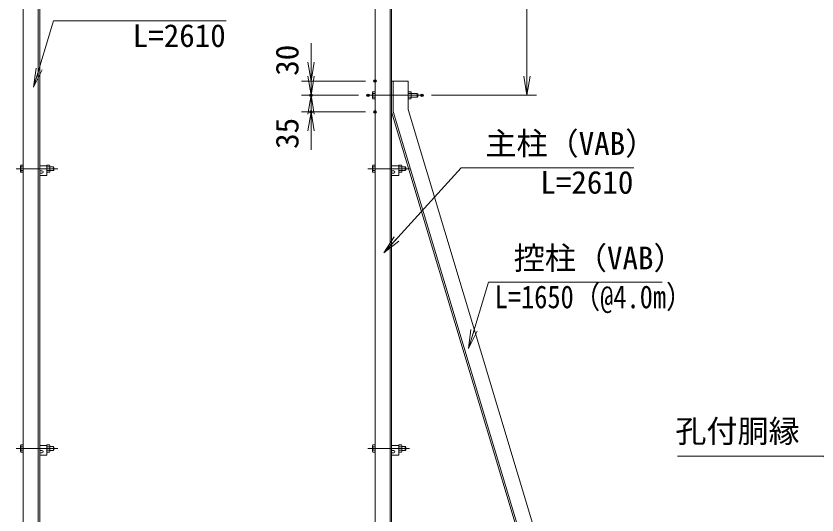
# Model space of a CAD drawing. Units: millimetres at full size. Extents: x -4200 to 4200, y -2970 to 2970.
# Drawn here: x -76 to 1614, y 468 to 1520 of the extents above; entities that cross this region are included whole.
import ezdxf
from ezdxf.enums import TextEntityAlignment as Align

# ---------------------------------------------------------------- set-up
doc = ezdxf.new("R2010")
doc.units = ezdxf.units.MM
doc.header["$LTSCALE"] = 10
doc.header["$PDMODE"] = 32
doc.header["$PDSIZE"] = 5
doc.linetypes.add('USER1', pattern=[50.8, 31.75, -6.35, 6.35, -6.35])
for name, color, linetype, lineweight in [('0-0_D-STR1', 1, 'Continuous', 18), ('0-1_D-BMK', 2, 'USER1', 13), ('0-2_D-STR-DIM', 7, 'Continuous', 13), ('0-3_D-STR3', 3, 'Continuous', 13), ('0-7_0', 7, 'Continuous', 18), ('0-B_D-STR-TXT', 7, 'Continuous', 13)]:
    doc.layers.add(name, color=color, linetype=linetype, lineweight=lineweight)
doc.layers.add('0-8_Defpoints', color=7, linetype='Continuous')
doc.styles.add('ＭＳ ゴシック', font='')
doc.styles.get('ＭＳ ゴシック').set_extended_font_data('MS Gothic')

# ---------------------------------------------------------------- blocks, each defined once
blk = doc.blocks.new('_Open')
at = {"layer": '0-7_0'}
blk.add_line((-10, 1.667), (0, 0), dxfattribs=at)
blk.add_lwpolyline([(-10, -1.667), (0, 0), (-10, 0)], dxfattribs=at)

msp = doc.modelspace()

# ---------------------------------------------------------------- linework, layer by layer
at = {"layer": '0-0_D-STR1'}
for p, q in [((-60.76, -311.84), (-60.76, 1855.92)), ((-28.76, -311.84), (-28.76, 1848.83)), ((-25.76, -311.84), (-25.76, 1848.16)), ((681.86, -311.84), (681.86, 1855.92)), ((713.86, -311.84), (713.86, 1848.83)), ((716.86, -311.84), (716.86, 1848.16)), ((716.86, 1318.16), (716.86, 1383.16)), ((751.86, 1383.16), (716.86, 1383.16)), ((719.86, 1318.6), (719.86, 1383.16)), ((751.86, 1323.31), (751.86, 1383.16)), ((1119.86, -11.4), (719.86, 1318.6)), ((1151.86, -6.69), (751.86, 1323.31)), ((1116.86, -11.84), (716.86, 1318.16))]:
    msp.add_line(p, q, dxfattribs=at)
at = {"layer": '0-1_D-BMK'}
for p, q in [((781.2, 1353.16), (666.86, 1353.16)), ((12.24, 1198.16), (-75.76, 1198.16)), ((754.86, 1198.16), (666.86, 1198.16)), ((12.24, 608.16), (-75.76, 608.16)), ((754.86, 608.16), (666.86, 608.16))]:
    msp.add_line(p, q, dxfattribs=at)
at = {"layer": '0-2_D-STR-DIM'}
for p, q in [((1002.18, 1353.16), (1002.18, 1848.16)), ((546.97, 1423.16), (546.97, 1463.16)), ((546.97, 1393.16), (546.97, 1433.16)), ((661.86, 1383.16), (526.97, 1383.16)), ((546.97, 1383.16), (546.97, 1353.16)), ((646.86, 1353.16), (526.97, 1353.16)), ((646.86, 1353.16), (526.97, 1353.16)), ((546.97, 1353.16), (546.97, 1318.16)), ((801.2, 1353.16), (1022.18, 1353.16)), ((661.86, 1318.16), (526.97, 1318.16)), ((546.97, 1313.16), (546.97, 1273.16)), ((546.97, 1278.16), (546.97, 1238.16))]:
    msp.add_line(p, q, dxfattribs=at)
at = {"layer": '0-3_D-STR3'}
for p, q in [((676.56, 1359.46), (677.26, 1360.67)), ((676.56, 1359.46), (676.56, 1346.86)), ((681.86, 1360.67), (677.26, 1360.67)), ((681.86, 1356.91), (677.26, 1356.91)), ((681.86, 1360.67), (681.86, 1345.66)), ((751.86, 1345.66), (751.86, 1360.67)), ((751.86, 1356.91), (757.64, 1356.91)), ((758.36, 1346.91), (758.36, 1359.41)), ((758.36, 1357.16), (770.66, 1357.16)), ((770.66, 1357.16), (771.86, 1355.96)), ((771.86, 1355.96), (771.86, 1350.36)), ((676.56, 1346.86), (677.26, 1345.66)), ((681.86, 1349.41), (677.26, 1349.41)), ((681.86, 1345.66), (677.26, 1345.66)), ((751.86, 1349.41), (757.64, 1349.41)), ((758.36, 1349.16), (770.66, 1349.16)), ((-66.06, 1204.46), (-65.36, 1205.67)), ((-66.06, 1204.46), (-66.06, 1191.86)), ((-60.76, 1205.67), (-65.36, 1205.67)), ((-60.76, 1201.91), (-65.36, 1201.91)), ((-60.76, 1205.67), (-60.76, 1190.66)), ((-10.76, 1204.16), (-25.76, 1204.16)), ((-10.76, 1205.67), (-4.98, 1205.67)), ((-10.76, 1190.66), (-10.76, 1205.67)), ((-10.76, 1204.16), (-10.76, 1184.16)), ((-10.76, 1201.91), (-4.98, 1201.91)), ((-4.98, 1205.67), (-4.26, 1204.41)), ((-4.26, 1191.91), (-4.26, 1204.41)), ((-4.26, 1202.16), (3.04, 1202.16)), ((3.04, 1202.16), (4.24, 1200.96)), ((3.04, 1202.16), (3.04, 1194.16)), ((4.24, 1200.96), (4.24, 1195.36)), ((676.56, 1204.46), (677.26, 1205.67)), ((676.56, 1204.46), (676.56, 1191.86)), ((681.86, 1205.67), (677.26, 1205.67)), ((681.86, 1201.91), (677.26, 1201.91)), ((681.86, 1205.67), (681.86, 1190.66)), ((731.86, 1204.16), (716.86, 1204.16)), ((731.86, 1205.67), (737.64, 1205.67)), ((731.86, 1190.66), (731.86, 1205.67)), ((731.86, 1204.16), (731.86, 1184.16)), ((731.86, 1201.91), (737.64, 1201.91)), ((737.64, 1205.67), (738.36, 1204.41)), ((738.36, 1191.91), (738.36, 1204.41)), ((738.36, 1202.16), (745.66, 1202.16)), ((745.66, 1202.16), (746.86, 1200.96)), ((745.66, 1202.16), (745.66, 1194.16)), ((746.86, 1200.96), (746.86, 1195.36)), ((-66.06, 1191.86), (-65.36, 1190.66)), ((-60.76, 1194.41), (-65.36, 1194.41)), ((-60.76, 1190.66), (-65.36, 1190.66)), ((-21.01, 1193.66), (-25.76, 1193.66)), ((-25.76, 1189.16), (-25.76, 1184.16)), ((-21.01, 1189.16), (-25.76, 1189.16)), ((-10.76, 1184.16), (-25.76, 1184.16)), ((-10.76, 1194.41), (-4.98, 1194.41)), ((-10.76, 1190.66), (-4.98, 1190.66)), ((-4.98, 1190.66), (-4.26, 1191.91)), ((-4.26, 1194.16), (3.04, 1194.16)), ((3.04, 1194.16), (4.24, 1195.36)), ((676.56, 1191.86), (677.26, 1190.66)), ((681.86, 1194.41), (677.26, 1194.41)), ((681.86, 1190.66), (677.26, 1190.66)), ((721.61, 1193.66), (716.86, 1193.66)), ((716.86, 1189.16), (716.86, 1184.16)), ((721.61, 1189.16), (716.86, 1189.16)), ((731.86, 1184.16), (716.86, 1184.16)), ((731.86, 1194.41), (737.64, 1194.41)), ((731.86, 1190.66), (737.64, 1190.66)), ((737.64, 1190.66), (738.36, 1191.91)), ((738.36, 1194.16), (745.66, 1194.16)), ((745.66, 1194.16), (746.86, 1195.36)), ((-66.06, 614.46), (-65.36, 615.67)), ((-66.06, 614.46), (-66.06, 601.86)), ((-60.76, 615.67), (-65.36, 615.67)), ((-60.76, 611.91), (-65.36, 611.91)), ((-60.76, 615.67), (-60.76, 600.66)), ((-10.76, 614.16), (-25.76, 614.16)), ((-10.76, 600.66), (-10.76, 615.67)), ((-10.76, 614.16), (-10.76, 594.16)), ((-10.76, 611.91), (-4.98, 611.91)), ((-4.26, 601.91), (-4.26, 614.41)), ((-4.26, 612.16), (3.04, 612.16)), ((3.04, 612.16), (4.24, 610.96)), ((4.24, 610.96), (4.24, 605.36)), ((676.56, 614.46), (677.26, 615.67)), ((676.56, 614.46), (676.56, 601.86)), ((681.86, 615.67), (677.26, 615.67)), ((681.86, 611.91), (677.26, 611.91)), ((681.86, 615.67), (681.86, 600.66)), ((731.86, 614.16), (716.86, 614.16)), ((731.86, 600.66), (731.86, 615.67)), ((731.86, 614.16), (731.86, 594.16)), ((731.86, 611.91), (737.64, 611.91)), ((738.36, 601.91), (738.36, 614.41)), ((738.36, 612.16), (745.66, 612.16)), ((745.66, 612.16), (746.86, 610.96)), ((746.86, 610.96), (746.86, 605.36)), ((-66.06, 601.86), (-65.36, 600.66)), ((-60.76, 604.41), (-65.36, 604.41)), ((-60.76, 600.66), (-65.36, 600.66)), ((-21.01, 603.66), (-25.76, 603.66)), ((-21.01, 599.16), (-25.76, 599.16)), ((-25.76, 599.16), (-25.76, 594.16)), ((-10.76, 594.16), (-25.76, 594.16)), ((-10.76, 604.41), (-4.98, 604.41)), ((-4.26, 604.16), (3.04, 604.16)), ((676.56, 601.86), (677.26, 600.66)), ((681.86, 604.41), (677.26, 604.41)), ((681.86, 600.66), (677.26, 600.66)), ((721.61, 603.66), (716.86, 603.66)), ((721.61, 599.16), (716.86, 599.16)), ((716.86, 599.16), (716.86, 594.16)), ((731.86, 594.16), (716.86, 594.16)), ((731.86, 604.41), (737.64, 604.41)), ((738.36, 604.16), (745.66, 604.16))]:
    msp.add_line(p, q, dxfattribs=at)
for points in [[(751.86, 1360.67), (757.64, 1360.67), (758.36, 1359.41)], [(770.66, 1357.16), (770.66, 1349.16), (771.86, 1350.36)], [(751.86, 1345.66), (757.64, 1345.66), (758.36, 1346.91)], [(-10.76, 615.67), (-4.98, 615.67), (-4.26, 614.41)], [(3.04, 612.16), (3.04, 604.16), (4.24, 605.36)], [(731.86, 615.67), (737.64, 615.67), (738.36, 614.41)], [(745.66, 612.16), (745.66, 604.16), (746.86, 605.36)], [(-10.76, 600.66), (-4.98, 600.66), (-4.26, 601.91)], [(731.86, 600.66), (737.64, 600.66), (738.36, 601.91)]]:
    msp.add_lwpolyline(points, dxfattribs=at)
for centre, radius, start, end in [((680, 1358.79), 3.32, 145.61585, 214.38415), ((689.1, 1353.16), 12.42, 162.4121, 197.5879), ((754.89, 1358.79), 3.32, 325.61586, 34.38414), ((745.8, 1353.16), 12.42, 342.4121, 17.5879), ((680, 1347.53), 3.32, 145.61585, 214.38415), ((754.89, 1347.53), 3.32, 325.61585, 34.38416), ((-53.53, 1198.16), 12.42, 162.4121, 197.5879), ((-62.62, 1203.79), 3.32, 145.61585, 214.38415), ((-7.73, 1203.79), 3.32, 325.61586, 34.38414), ((-16.82, 1198.16), 12.42, 342.4121, 17.5879), ((680, 1203.79), 3.32, 145.61585, 214.38415), ((689.1, 1198.16), 12.42, 162.4121, 197.5879), ((734.89, 1203.79), 3.32, 325.61586, 34.38414), ((725.8, 1198.16), 12.42, 342.4121, 17.5879), ((-62.62, 1192.53), 3.32, 145.61585, 214.38415), ((-21.01, 1191.41), 2.25, 270, 90), ((-7.73, 1192.53), 3.32, 325.61585, 34.38416), ((680, 1192.53), 3.32, 145.61585, 214.38415), ((721.61, 1191.41), 2.25, 270, 90), ((734.89, 1192.53), 3.32, 325.61585, 34.38416), ((-53.53, 608.16), 12.42, 162.4121, 197.5879), ((-62.62, 613.79), 3.32, 145.61585, 214.38415), ((-7.73, 613.79), 3.32, 325.61586, 34.38414), ((-16.82, 608.16), 12.42, 342.4121, 17.5879), ((680, 613.79), 3.32, 145.61585, 214.38415), ((689.1, 608.16), 12.42, 162.4121, 197.5879), ((734.89, 613.79), 3.32, 325.61586, 34.38414), ((725.8, 608.16), 12.42, 342.4121, 17.5879), ((-62.62, 602.53), 3.32, 145.61585, 214.38415), ((-21.01, 601.41), 2.25, 270, 90), ((-7.73, 602.53), 3.32, 325.61585, 34.38416), ((680, 602.53), 3.32, 145.61585, 214.38415), ((721.61, 601.41), 2.25, 270, 90), ((734.89, 602.53), 3.32, 325.61585, 34.38416)]:
    msp.add_arc(centre, radius, start, end, dxfattribs=at)
at = {"layer": '0-8_Defpoints'}
for p in [(681.86, 1383.16), (546.97, 1353.16), (666.86, 1353.16), (781.2, 1353.16), (546.97, 1318.16), (681.86, 1318.16)]:
    msp.add_point(p, dxfattribs=at)
at = {"layer": '0-B_D-STR-TXT'}
for points in [[(367.52, 1509.88), (3.65, 1509.88), (-38.04, 1372.22)], [(1227.66, 1200.35), (863.79, 1200.35), (701.46, 1021.94)], [(1287.45, 958.81), (921.3, 958.81), (879.6, 821.15)], [(1320.29, 592.3), (1628.57, 592.3), (1693.69, 487.82)]]:
    msp.add_lwpolyline(points, dxfattribs=at)

# ---------------------------------------------------------------- block references
at = {"layer": '0-2_D-STR-DIM', "xscale": 4, "yscale": 4}
for p, rotation in [((546.97, 1383.16), 270), ((546.97, 1353.16), 270), ((1002.18, 1353.16), 270), ((546.97, 1353.16), 90), ((546.97, 1318.16), 90)]:
    msp.add_blockref('_Open', p, dxfattribs=dict(at, rotation=rotation))
at = {"layer": '0-B_D-STR-TXT', "xscale": 4, "yscale": 4}
for p, rotation in [((-38.62, 1370.31), 253.14944), ((700.11, 1020.46), 227.70172), ((879.02, 819.24), 253.14944)]:
    msp.add_blockref('_Open', p, dxfattribs=dict(at, rotation=rotation))

# ---------------------------------------------------------------- texts
at = {"layer": '0-2_D-STR-DIM', "style": 'ＭＳ ゴシック'}
for s, p in [('30', (534.7, 1394.22)), ('35', (534.7, 1240.05))]:
    msp.add_text(s, height=48.09, rotation=90, dxfattribs=at).set_placement(p, align=Align.BOTTOM_LEFT)
at = {"layer": '0-B_D-STR-TXT', "style": 'ＭＳ ゴシック'}
for s, p in [('L=2610', (170.45, 1440.55)), ('主柱（VAB）', (914.71, 1212.94)), ('L=2610', (1030.58, 1131.02)), ('控柱（VAB）', (974.5, 971.4)), ('孔付胴縁', (1315.47, 606.28))]:
    msp.add_text(s, height=48.09, dxfattribs=at).set_placement(p, align=Align.BOTTOM_LEFT)
at = {"layer": '0-B_D-STR-TXT', "style": 'ＭＳ ゴシック', "width": 0.85}
msp.add_text('L=1650（@4.0m）', height=48.09, dxfattribs=at).set_placement((934.25, 889.48), align=Align.BOTTOM_LEFT)

doc.saveas('drawing.dxf')
